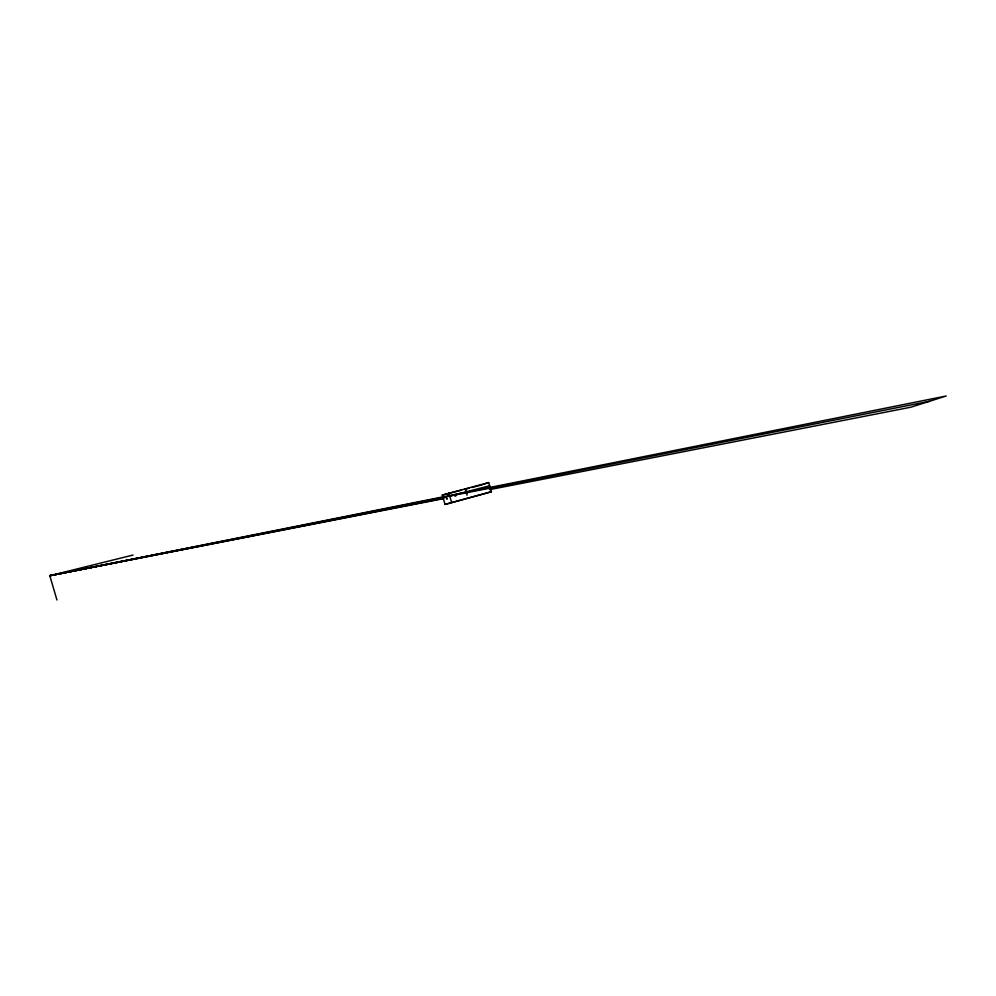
<?xml version="1.0" encoding="UTF-8"?>
<svg xmlns="http://www.w3.org/2000/svg" width="996" height="996" viewBox="0 0 996 996"><rect width="100%" height="100%" fill="white"/><g stroke="black" fill="none" stroke-linecap="round" stroke-linejoin="round"><path stroke-width="1.49" d="M442.759 497.776L443.058 497.153M442.934 497.104L442.759 497.689M454.736 495.996L456.268 495.522M465.593 491.476L466.489 491.24M466.14 493.306L466.975 493.095M442.261 495.087L488.663 482.587L491.426 491.738L445.075 504.424L442.261 495.087L461.497 490.144M483.496 484.367L488.663 482.587M446.594 498.759L447.216 498.535M445.075 504.424L491.426 491.738M56.946 600.003L49.8 575.688L449.719 496.083L489.621 485.749M464.46 489.372L468.892 488.239M471.855 487.48L482.201 484.803M443.681 498.623L49.8 575.688L133.053 555.046M443.232 498.324L49.8 575.688L946.2 395.997L910.842 407.215L489.484 489.659M449.719 496.083L929.554 401.276M49.8 575.688L446.469 497.203M465.369 489.397L466.203 491.812M455.309 494.763L455.583 495.697M448.735 492.846L451.562 502.221M446.768 498.187L447.042 499.108M466.464 492.771L467.049 495.249"/></g></svg>
